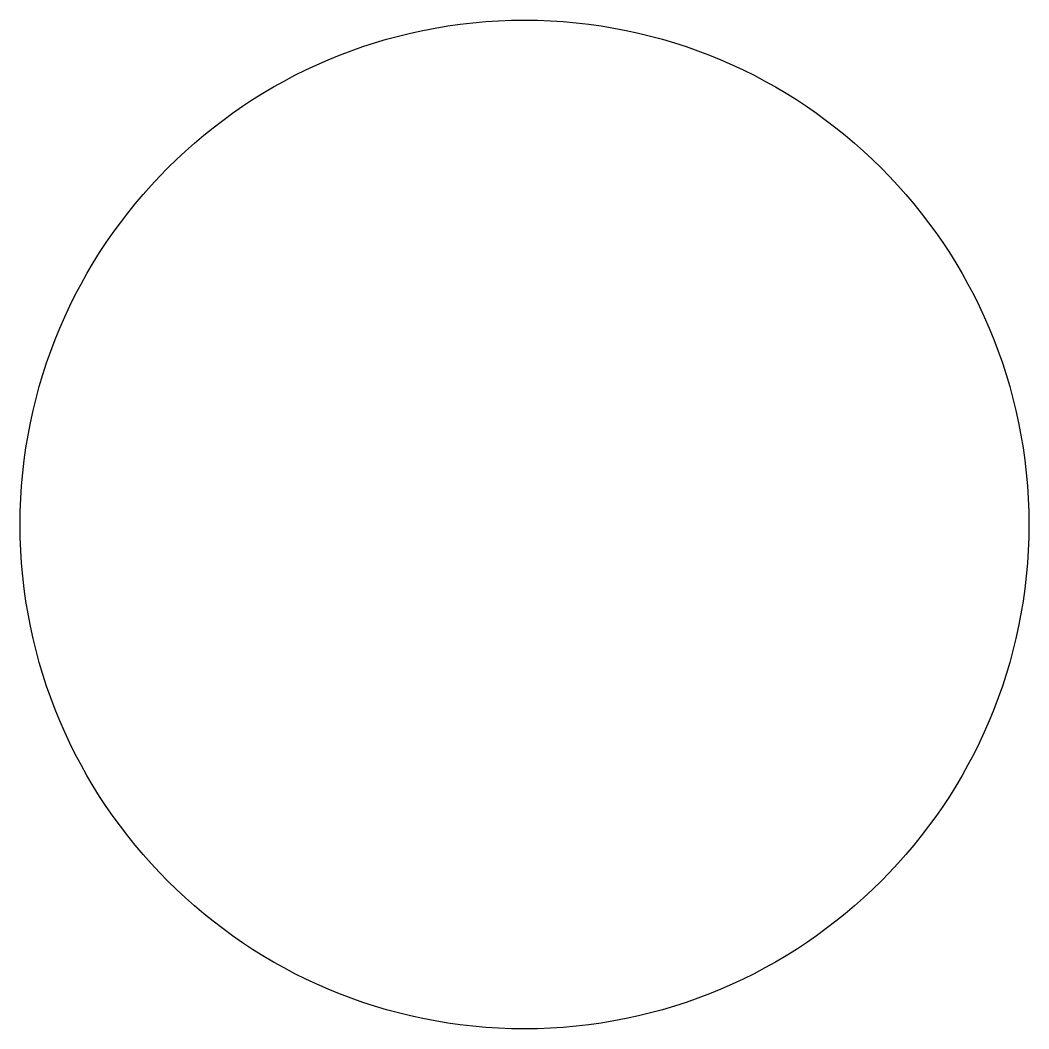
# Model space of a CAD drawing. Extents: x -17 to 84, y -16 to 84.
import ezdxf

# ---------------------------------------------------------------- set-up
doc = ezdxf.new("R2010")
doc.units = 0

msp = doc.modelspace()

# ---------------------------------------------------------------- linework, layer by layer
msp.add_circle((33.5, 34), 50.39)

doc.saveas('drawing.dxf')
